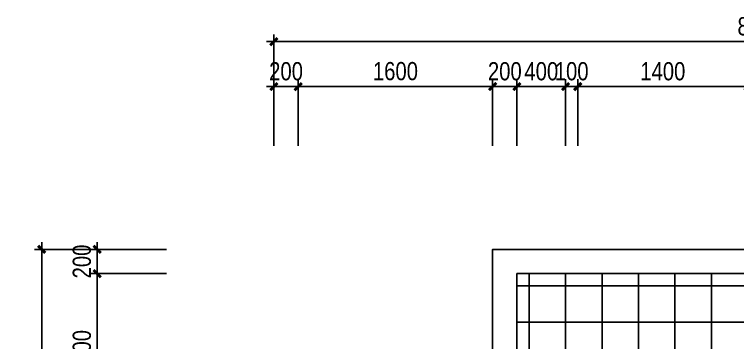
# Model space of a CAD drawing. Extents: x 160245 to 405305, y -111140 to 232735.
# Drawn here: x 268272 to 274222, y -44059 to -41355 of the extents above; entities that cross this region are included whole.
import ezdxf

# ---------------------------------------------------------------- set-up
doc = ezdxf.new("R2010")
doc.units = 0
doc.header["$LTSCALE"] = 10
doc.header["$MEASUREMENT"] = 0
doc.layers.get('Defpoints').update_dxf_attribs({"color": 229})
for name, color, linetype in [('P-floorpat地面', 8, 'Continuous'), ('P-N wall 新建隔墙', 241, 'Continuous'), ('P-o 原建筑尺寸', 8, 'Continuous')]:
    doc.layers.add(name, color=color, linetype=linetype)
doc.styles.add('PDC DIM', font='PMingLiU-ExtB.ttf', dxfattribs={"width": 0.85})
doc.dimstyles.new('PDC-A2', dxfattribs={"dimscale": 0, "dimtxt": 2.5, "dimasz": 1, "dimexe": 1, "dimexo": 1, "dimgap": 0.7, "dimtad": 1, "dimdec": 0, "dimtxsty": 'PDC DIM', "dimblk": 'ARCHTICK', "dimcen": 1, "dimdle": 1, "dimclrd": 8, "dimclre": 8, "dimclrt": 9, "dimadec": 0, "dimazin": 0, "dimtfac": 1, "dimtdec": 0, "dimtix": 1, "dimtmove": 2, "dimatfit": 3, "dimldrblk": 'PDC A2 T R', "dimfxl": 10, "dimfxlon": 1, "dimarcsym": 0})

# ---------------------------------------------------------------- blocks, each defined once
blk = doc.blocks.new('_ArchTick')
at = {"color": 0, "linetype": 'ByBlock', "const_width": 0.4}
blk.add_lwpolyline([(-0.5, -0.5), (0.5, 0.5)], dxfattribs=at)
blk = doc.blocks.new('*D1116')
at = {"layer": 'Defpoints', "color": 0, "transparency": 16777216}
for p in [(269583.5, -43290.6), (268952.7, -43490.6), (269583.5, -43490.6)]:
    blk.add_point(p, dxfattribs=at)
at = {"layer": 'P-o 原建筑尺寸', "color": 8, "lineweight": -2, "transparency": 16777216}
for p, q in [((268952.7, -43290.6), (268952.7, -43230.6)), ((269523.5, -43290.6), (268892.7, -43290.6)), ((268952.7, -43290.6), (268952.7, -43490.6)), ((269523.5, -43490.6), (268892.7, -43490.6)), ((268952.7, -43490.6), (268952.7, -43550.6))]:
    blk.add_line(p, q, dxfattribs=at)
at = {"layer": 'P-o 原建筑尺寸', "color": 8, "lineweight": -2, "transparency": 16777216, "xscale": 60, "yscale": 60, "zscale": 60}
for p, rotation in [((268952.7, -43290.6), 270), ((268952.7, -43490.6), 90)]:
    blk.add_blockref('_ArchTick', p, dxfattribs=dict(at, rotation=rotation))
at = {"layer": 'P-o 原建筑尺寸', "color": 9, "transparency": 16777216, "insert": (268827.2, -43390.6), "char_height": 150, "attachment_point": 5, "rotation": 90, "style": 'PDC DIM'}
blk.add_mtext('200', dxfattribs=at)
blk = doc.blocks.new('PDC A2 T R')
at = {"color": 0, "linetype": 'ByBlock'}
blk.add_line((0, 0), (-2, 0), dxfattribs=at)
for points in [[(-2.147, 0.886), (-1.491, 1.345), (-0.6, 0), (0, 0)], [(-2.147, -0.886), (-1.491, -1.345), (-0.6, 0), (0, 0)]]:
    blk.add_solid(points, dxfattribs=at)
blk = doc.blocks.new('*D1117')
at = {"layer": 'Defpoints', "color": 0, "transparency": 16777216}
for p in [(269583.5, -43490.6), (268952.7, -44790.6), (269583.5, -44790.6)]:
    blk.add_point(p, dxfattribs=at)
at = {"layer": 'P-o 原建筑尺寸', "color": 8, "lineweight": -2, "transparency": 16777216}
for p, q in [((268952.7, -43430.6), (268952.7, -44850.6)), ((269523.5, -43490.6), (268892.7, -43490.6)), ((269523.5, -44790.6), (268892.7, -44790.6))]:
    blk.add_line(p, q, dxfattribs=at)
at = {"layer": 'P-o 原建筑尺寸', "color": 8, "lineweight": -2, "transparency": 16777216, "xscale": 60, "yscale": 60, "zscale": 60}
for p, rotation in [((268952.7, -43490.6), 90), ((268952.7, -44790.6), 270)]:
    blk.add_blockref('_ArchTick', p, dxfattribs=dict(at, rotation=rotation))
at = {"layer": 'P-o 原建筑尺寸', "color": 9, "transparency": 16777216, "insert": (268827.2, -44140.6), "char_height": 150, "attachment_point": 5, "rotation": 90, "style": 'PDC DIM'}
blk.add_mtext('1300', dxfattribs=at)
blk = doc.blocks.new('*D1124')
at = {"layer": 'Defpoints', "color": 0, "transparency": 16777216}
for p in [(269583.5, -43290.6), (268496.2, -53990.6), (269583.5, -53990.6)]:
    blk.add_point(p, dxfattribs=at)
at = {"layer": 'P-o 原建筑尺寸', "color": 8, "lineweight": -2, "transparency": 16777216}
for p, q in [((268496.2, -43230.6), (268496.2, -54050.6)), ((269096.2, -43290.6), (268436.2, -43290.6)), ((269096.2, -53990.6), (268436.2, -53990.6))]:
    blk.add_line(p, q, dxfattribs=at)
at = {"layer": 'P-o 原建筑尺寸', "color": 8, "lineweight": -2, "transparency": 16777216, "xscale": 60, "yscale": 60, "zscale": 60}
for p, rotation in [((268496.2, -43290.6), 90), ((268496.2, -53990.6), 270)]:
    blk.add_blockref('_ArchTick', p, dxfattribs=dict(at, rotation=rotation))
at = {"layer": 'P-o 原建筑尺寸', "color": 9, "transparency": 16777216, "insert": (268370.7, -48640.6), "char_height": 150, "attachment_point": 5, "rotation": 90, "style": 'PDC DIM'}
blk.add_mtext('10700', dxfattribs=at)
blk = doc.blocks.new('*D1134')
at = {"layer": 'Defpoints', "color": 0, "transparency": 16777216}
for p in [(270606.9, -41949.4), (270406.9, -42497), (270606.9, -42497)]:
    blk.add_point(p, dxfattribs=at)
at = {"layer": 'P-o 原建筑尺寸', "color": 8, "lineweight": -2, "transparency": 16777216}
for p, q in [((270406.9, -42437), (270406.9, -41889.4)), ((270606.9, -42437), (270606.9, -41889.4)), ((270406.9, -41949.4), (270346.9, -41949.4)), ((270406.9, -41949.4), (270606.9, -41949.4)), ((270606.9, -41949.4), (270666.9, -41949.4))]:
    blk.add_line(p, q, dxfattribs=at)
at = {"layer": 'P-o 原建筑尺寸', "color": 8, "lineweight": -2, "transparency": 16777216, "xscale": 60, "yscale": 60, "zscale": 60}
blk.add_blockref('_ArchTick', (270406.9, -41949.4), dxfattribs=at)
at = {"layer": 'P-o 原建筑尺寸', "color": 8, "lineweight": -2, "transparency": 16777216, "xscale": 60, "yscale": 60, "zscale": 60, "rotation": 180}
blk.add_blockref('_ArchTick', (270606.9, -41949.4), dxfattribs=at)
at = {"layer": 'P-o 原建筑尺寸', "color": 9, "transparency": 16777216, "insert": (270506.9, -41823.9), "char_height": 150, "attachment_point": 5, "style": 'PDC DIM'}
blk.add_mtext('200', dxfattribs=at)
blk = doc.blocks.new('*D1135')
at = {"layer": 'Defpoints', "color": 0, "transparency": 16777216}
for p in [(272206.9, -41949.4), (270606.9, -42497), (272206.9, -42497)]:
    blk.add_point(p, dxfattribs=at)
at = {"layer": 'P-o 原建筑尺寸', "color": 8, "lineweight": -2, "transparency": 16777216}
for p, q in [((270606.9, -42437), (270606.9, -41889.4)), ((272206.9, -42437), (272206.9, -41889.4)), ((270546.9, -41949.4), (272266.9, -41949.4))]:
    blk.add_line(p, q, dxfattribs=at)
at = {"layer": 'P-o 原建筑尺寸', "color": 8, "lineweight": -2, "transparency": 16777216, "xscale": 60, "yscale": 60, "zscale": 60, "rotation": 180}
blk.add_blockref('_ArchTick', (270606.9, -41949.4), dxfattribs=at)
at = {"layer": 'P-o 原建筑尺寸', "color": 8, "lineweight": -2, "transparency": 16777216, "xscale": 60, "yscale": 60, "zscale": 60}
blk.add_blockref('_ArchTick', (272206.9, -41949.4), dxfattribs=at)
at = {"layer": 'P-o 原建筑尺寸', "color": 9, "transparency": 16777216, "insert": (271406.9, -41822.9), "char_height": 150, "attachment_point": 5, "style": 'PDC DIM'}
blk.add_mtext('1600', dxfattribs=at)
blk = doc.blocks.new('*D1136')
at = {"layer": 'Defpoints', "color": 0, "transparency": 16777216}
for p in [(274306.9, -41949.4), (272906.9, -42497), (274306.9, -42497)]:
    blk.add_point(p, dxfattribs=at)
at = {"layer": 'P-o 原建筑尺寸', "color": 8, "lineweight": -2, "transparency": 16777216}
for p, q in [((272906.9, -42437), (272906.9, -41889.4)), ((274306.9, -42437), (274306.9, -41889.4)), ((272846.9, -41949.4), (274366.9, -41949.4))]:
    blk.add_line(p, q, dxfattribs=at)
at = {"layer": 'P-o 原建筑尺寸', "color": 8, "lineweight": -2, "transparency": 16777216, "xscale": 60, "yscale": 60, "zscale": 60, "rotation": 180}
blk.add_blockref('_ArchTick', (272906.9, -41949.4), dxfattribs=at)
at = {"layer": 'P-o 原建筑尺寸', "color": 8, "lineweight": -2, "transparency": 16777216, "xscale": 60, "yscale": 60, "zscale": 60}
blk.add_blockref('_ArchTick', (274306.9, -41949.4), dxfattribs=at)
at = {"layer": 'P-o 原建筑尺寸', "color": 9, "transparency": 16777216, "insert": (273606.9, -41823.9), "char_height": 150, "attachment_point": 5, "style": 'PDC DIM'}
blk.add_mtext('1400', dxfattribs=at)
blk = doc.blocks.new('*D1141')
at = {"layer": 'Defpoints', "color": 0, "transparency": 16777216}
for p in [(278406.9, -41578.8), (270406.9, -42497), (278406.9, -42497)]:
    blk.add_point(p, dxfattribs=at)
at = {"layer": 'P-o 原建筑尺寸', "color": 8, "lineweight": -2, "transparency": 16777216}
for p, q in [((270406.9, -42178.8), (270406.9, -41518.8)), ((278406.9, -42178.8), (278406.9, -41518.8)), ((270346.9, -41578.8), (278466.9, -41578.8))]:
    blk.add_line(p, q, dxfattribs=at)
at = {"layer": 'P-o 原建筑尺寸', "color": 8, "lineweight": -2, "transparency": 16777216, "xscale": 60, "yscale": 60, "zscale": 60, "rotation": 180}
blk.add_blockref('_ArchTick', (270406.9, -41578.8), dxfattribs=at)
at = {"layer": 'P-o 原建筑尺寸', "color": 8, "lineweight": -2, "transparency": 16777216, "xscale": 60, "yscale": 60, "zscale": 60}
blk.add_blockref('_ArchTick', (278406.9, -41578.8), dxfattribs=at)
at = {"layer": 'P-o 原建筑尺寸', "color": 9, "transparency": 16777216, "insert": (274406.9, -41453.3), "char_height": 150, "attachment_point": 5, "style": 'PDC DIM'}
blk.add_mtext('8000', dxfattribs=at)
blk = doc.blocks.new('*D1145')
at = {"layer": 'Defpoints', "color": 0, "transparency": 16777216}
for p in [(272406.9, -41949.4), (272206.9, -42497), (272406.9, -42497)]:
    blk.add_point(p, dxfattribs=at)
at = {"layer": 'P-o 原建筑尺寸', "color": 8, "lineweight": -2, "transparency": 16777216}
for p, q in [((272206.9, -42437), (272206.9, -41889.4)), ((272406.9, -42437), (272406.9, -41889.4)), ((272206.9, -41949.4), (272146.9, -41949.4)), ((272206.9, -41949.4), (272406.9, -41949.4)), ((272406.9, -41949.4), (272466.9, -41949.4))]:
    blk.add_line(p, q, dxfattribs=at)
at = {"layer": 'P-o 原建筑尺寸', "color": 8, "lineweight": -2, "transparency": 16777216, "xscale": 60, "yscale": 60, "zscale": 60}
blk.add_blockref('_ArchTick', (272206.9, -41949.4), dxfattribs=at)
at = {"layer": 'P-o 原建筑尺寸', "color": 8, "lineweight": -2, "transparency": 16777216, "xscale": 60, "yscale": 60, "zscale": 60, "rotation": 180}
blk.add_blockref('_ArchTick', (272406.9, -41949.4), dxfattribs=at)
at = {"layer": 'P-o 原建筑尺寸', "color": 9, "transparency": 16777216, "insert": (272306.9, -41823.9), "char_height": 150, "attachment_point": 5, "style": 'PDC DIM'}
blk.add_mtext('200', dxfattribs=at)
blk = doc.blocks.new('*D1146')
at = {"layer": 'Defpoints', "color": 0, "transparency": 16777216}
for p in [(272806.9, -41949.4), (272406.9, -42497), (272806.9, -42497)]:
    blk.add_point(p, dxfattribs=at)
at = {"layer": 'P-o 原建筑尺寸', "color": 8, "lineweight": -2, "transparency": 16777216}
for p, q in [((272406.9, -42437), (272406.9, -41889.4)), ((272806.9, -42437), (272806.9, -41889.4)), ((272346.9, -41949.4), (272866.9, -41949.4))]:
    blk.add_line(p, q, dxfattribs=at)
at = {"layer": 'P-o 原建筑尺寸', "color": 8, "lineweight": -2, "transparency": 16777216, "xscale": 60, "yscale": 60, "zscale": 60, "rotation": 180}
blk.add_blockref('_ArchTick', (272406.9, -41949.4), dxfattribs=at)
at = {"layer": 'P-o 原建筑尺寸', "color": 8, "lineweight": -2, "transparency": 16777216, "xscale": 60, "yscale": 60, "zscale": 60}
blk.add_blockref('_ArchTick', (272806.9, -41949.4), dxfattribs=at)
at = {"layer": 'P-o 原建筑尺寸', "color": 9, "transparency": 16777216, "insert": (272606.9, -41823.9), "char_height": 150, "attachment_point": 5, "style": 'PDC DIM'}
blk.add_mtext('400', dxfattribs=at)
blk = doc.blocks.new('*D1147')
at = {"layer": 'Defpoints', "color": 0, "transparency": 16777216}
for p in [(272906.9, -41949.4), (272806.9, -42497), (272906.9, -42497)]:
    blk.add_point(p, dxfattribs=at)
at = {"layer": 'P-o 原建筑尺寸', "color": 8, "lineweight": -2, "transparency": 16777216}
for p, q in [((272806.9, -42437), (272806.9, -41889.4)), ((272906.9, -42437), (272906.9, -41889.4)), ((272806.9, -41949.4), (272746.9, -41949.4)), ((272806.9, -41949.4), (272906.9, -41949.4)), ((272906.9, -41949.4), (272966.9, -41949.4))]:
    blk.add_line(p, q, dxfattribs=at)
at = {"layer": 'P-o 原建筑尺寸', "color": 8, "lineweight": -2, "transparency": 16777216, "xscale": 60, "yscale": 60, "zscale": 60}
blk.add_blockref('_ArchTick', (272806.9, -41949.4), dxfattribs=at)
at = {"layer": 'P-o 原建筑尺寸', "color": 8, "lineweight": -2, "transparency": 16777216, "xscale": 60, "yscale": 60, "zscale": 60, "rotation": 180}
blk.add_blockref('_ArchTick', (272906.9, -41949.4), dxfattribs=at)
at = {"layer": 'P-o 原建筑尺寸', "color": 9, "transparency": 16777216, "insert": (272856.9, -41823.9), "char_height": 150, "attachment_point": 5, "style": 'PDC DIM'}
blk.add_mtext('100', dxfattribs=at)

msp = doc.modelspace()

# ---------------------------------------------------------------- hatches: boundary and pattern name
at = {"layer": 'P-floorpat地面'}
h = msp.add_hatch(dxfattribs=at)
h.set_pattern_fill('DOLMIT', color=250, scale=500, angle=90)
edge = h.paths.add_edge_path()
edge.add_arc((273806.9, -44875), 416.4, 196.1226, 343.8774)
edge.add_line((274206.9, -44990.6), (274306.9, -44990.6))
edge.add_line((274306.9, -44990.6), (274306.9, -45390.6))
edge.add_line((274306.9, -45390.6), (274506.9, -45390.6))
edge.add_line((274506.9, -45390.6), (274506.9, -43490.6))
edge.add_line((274506.9, -43490.6), (278206.9, -43490.6))
edge.add_line((278206.9, -43490.6), (278206.9, -46290.6))
edge.add_line((278206.9, -46290.6), (274506.9, -46290.6))
edge.add_line((274506.9, -46290.6), (274506.9, -46190.6))
edge.add_line((274506.9, -46190.6), (274306.9, -46190.6))
edge.add_line((274306.9, -46190.6), (274306.9, -46490.6))
edge.add_line((274306.9, -46490.6), (274576.9, -46490.6))
edge.add_line((274576.9, -46490.6), (274576.9, -47290.6))
edge.add_line((274576.9, -47290.6), (274456.9, -47290.6))
edge.add_line((274456.9, -47290.6), (274456.9, -48490.6))
edge.add_line((274456.9, -48490.6), (274796.9, -48490.6))
edge.add_line((274796.9, -48490.6), (274796.9, -49290.6))
edge.add_line((274796.9, -49290.6), (274306.9, -49290.6))
edge.add_line((274306.9, -49290.6), (274306.9, -49400.6))
edge.add_line((274306.9, -49400.6), (271216.9, -49400.6))
edge.add_line((271216.9, -49400.6), (271216.9, -52380.6))
edge.add_line((271216.9, -52380.6), (277196.9, -52380.6))
edge.add_line((277196.9, -52380.6), (277196.9, -49490.6))
edge.add_line((277196.9, -49490.6), (278206.9, -49490.6))
edge.add_line((278206.9, -49490.6), (278206.9, -52990.6))
edge.add_line((278206.9, -52990.6), (270606.9, -52990.6))
edge.add_line((270606.9, -52990.6), (270606.9, -46690.6))
edge.add_line((270606.9, -46690.6), (271006.9, -46690.6))
edge.add_line((271006.9, -46690.6), (271006.9, -46490.6))
edge.add_line((271006.9, -46490.6), (273356.9, -46490.6))
edge.add_line((273356.9, -46490.6), (273356.9, -45490.6))
edge.add_line((273356.9, -45490.6), (272956.9, -45490.6))
edge.add_line((272956.9, -45490.6), (272956.9, -44990.6))
edge.add_line((272956.9, -44990.6), (273406.9, -44990.6))
h = msp.add_hatch(dxfattribs=at)
h.set_pattern_fill('_USER', color=250, scale=300, double=1, pattern_type=0)
h.set_pattern_definition([(0, (274306.93, -44790.64), (0, 300), []), (90, (274306.93, -44790.64), (-300, 2e-14), [])])
h.paths.add_polyline_path([(274306.9, -43490.6), (272406.9, -43490.6), (272406.9, -44790.6), (273206.9, -44790.6), (273406.9, -44790.6), (274206.9, -44790.6), (274306.9, -44790.6)])

# ---------------------------------------------------------------- linework, layer by layer
at = {"layer": 'P-N wall 新建隔墙', "color": 107}
for points in [[(272206.9, -44790.6), (272206.9, -43290.6), (274306.9, -43290.6)], [(272406.9, -44790.6), (272406.9, -43490.6), (274306.9, -43490.6)]]:
    msp.add_lwpolyline(points, dxfattribs=at)

# ---------------------------------------------------------------- dimensions: what is measured, and where the dimension line sits
at = {"layer": 'P-o 原建筑尺寸'}
for base, p1, p2, picture, middle in [((278406.9, -41578.8), (270406.9, -42497), (278406.9, -42497), '*D1141', (274406.9, -41453.3)), ((270606.9, -41949.4), (270406.9, -42497), (270606.9, -42497), '*D1134', (270506.9, -41823.9)), ((272206.9, -41949.4), (270606.9, -42497), (272206.9, -42497), '*D1135', (271406.9, -41822.9)), ((272406.9, -41949.4), (272206.9, -42497), (272406.9, -42497), '*D1145', (272306.9, -41823.9)), ((272806.9, -41949.4), (272406.9, -42497), (272806.9, -42497), '*D1146', (272606.9, -41823.9)), ((272906.9, -41949.4), (272806.9, -42497), (272906.9, -42497), '*D1147', (272856.9, -41823.9)), ((274306.9, -41949.4), (272906.9, -42497), (274306.9, -42497), '*D1136', (273606.9, -41823.9))]:
    dim = msp.add_linear_dim(base=base, p1=p1, p2=p2, dimstyle='PDC-A2', override={"dimscale": 60}, dxfattribs=at)
    dim.commit()
    dim.dimension.update_dxf_attribs({"geometry": picture, "text_midpoint": middle})
for base, p1, p2, picture, middle in [((268496.2, -53990.6), (269583.5, -43290.6), (269583.5, -53990.6), '*D1124', (268370.7, -48640.6)), ((268952.7, -43490.6), (269583.5, -43290.6), (269583.5, -43490.6), '*D1116', (268827.2, -43390.6)), ((268952.7, -44790.6), (269583.5, -43490.6), (269583.5, -44790.6), '*D1117', (268827.2, -44140.6))]:
    dim = msp.add_linear_dim(base=base, p1=p1, p2=p2, angle=90, dimstyle='PDC-A2', override={"dimscale": 60}, dxfattribs=at)
    dim.commit()
    dim.dimension.update_dxf_attribs({"geometry": picture, "text_midpoint": middle})

doc.saveas('drawing.dxf')
